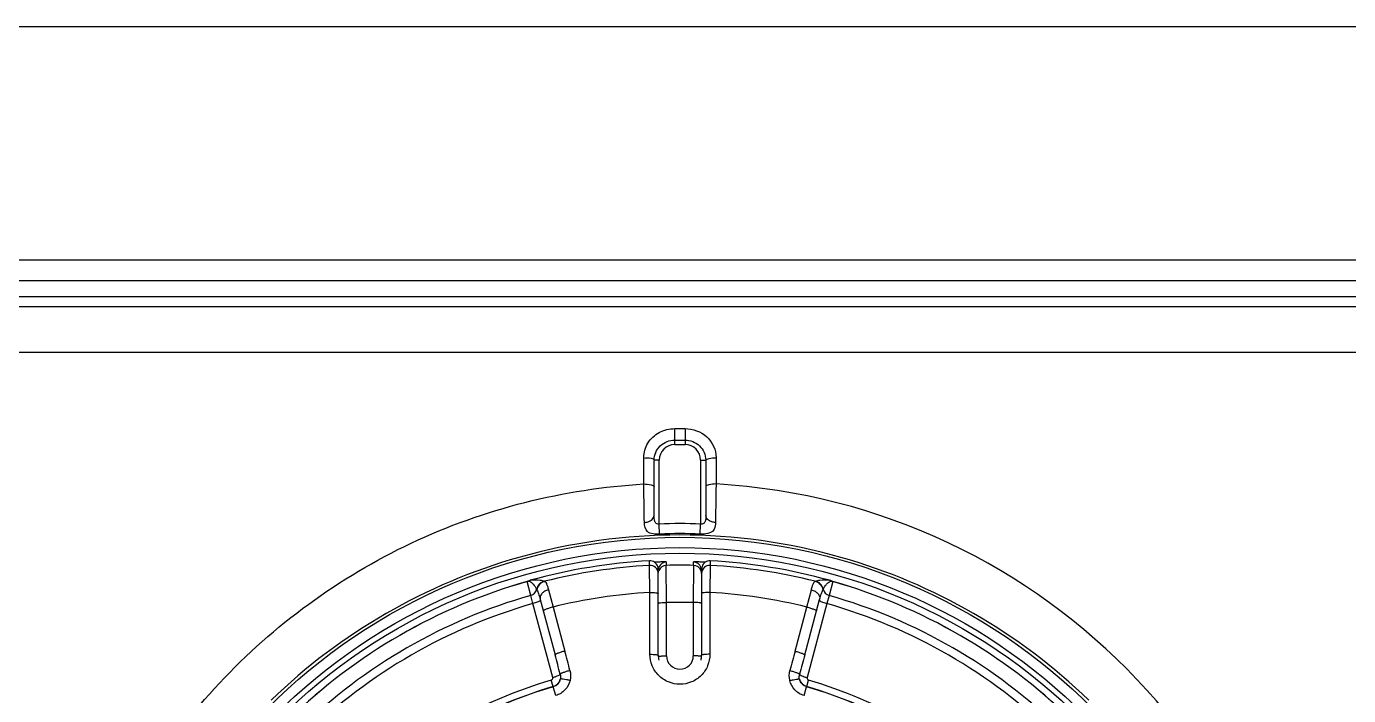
# Model space of a CAD drawing. Header units: millimetres. Extents: x -1686 to 4120, y -1850 to 2563.
# Drawn here: x 523.7 to 587.8, y -69.3 to -36.9 of the extents above; entities that cross this region are included whole.
import ezdxf

# ---------------------------------------------------------------- set-up
doc = ezdxf.new("R2010")
doc.units = ezdxf.units.MM
doc.header["$LTSCALE"] = 65.395
doc.layers.get('0').update_dxf_attribs({"linetype": 'CONTINUOUS'})
doc.layers.add('GEOM', color=7, linetype='CONTINUOUS')

msp = doc.modelspace()

# ---------------------------------------------------------------- linework, layer by layer
at = {"linetype": 'Continuous'}
msp.add_line((48.279, -36.869), (805.279, -36.869), dxfattribs=at)
at = {"layer": 'GEOM', "linetype": 'Continuous'}
for p, q in [((39.779, -48.169), (810.979, -48.169)), ((39.779, -49.169), (810.979, -49.169)), ((852.915, -50.441), (-2.156, -50.441)), ((810.979, -49.969), (39.779, -49.969)), ((729.379, -52.664), (121.379, -52.664)), ((555.129, -56.345), (555.629, -56.345)), ((555.129, -57.119), (555.129, -56.345)), ((555.629, -56.345), (555.629, -57.119)), ((555.129, -56.904), (555.629, -56.904)), ((555.129, -57.119), (555.629, -57.119)), ((553.629, -59.027), (553.629, -57.74)), ((554.379, -57.869), (554.129, -57.869)), ((554.129, -60.554), (554.129, -57.901)), ((554.379, -60.965), (554.379, -57.869)), ((556.379, -57.869), (556.629, -57.869)), ((556.379, -57.869), (556.379, -60.965)), ((556.629, -57.901), (556.629, -60.554)), ((557.129, -57.74), (557.129, -59.027)), ((553.631, -59.162), (553.629, -59.027)), ((553.636, -59.467), (553.631, -59.162)), ((557.116, -59.905), (557.107, -60.558)), ((557.107, -60.558), (557.103, -60.889)), ((554.397, -61.449), (554.379, -60.965)), ((556.361, -61.449), (556.379, -60.965)), ((553.908, -62.804), (553.908, -62.747)), ((556.851, -62.747), (556.851, -62.747)), ((556.851, -62.747), (556.851, -62.891)), ((553.908, -62.97), (553.908, -62.804)), ((553.927, -64.278), (553.908, -62.97)), ((554.329, -67.319), (554.329, -63.146)), ((554.72, -62.803), (554.72, -62.966)), ((554.729, -64.767), (554.72, -62.966)), ((556.039, -62.966), (556.029, -64.767)), ((556.039, -62.966), (556.039, -62.803)), ((556.429, -63.146), (556.429, -67.319)), ((556.851, -62.97), (556.832, -64.278)), ((556.851, -62.891), (556.851, -62.97)), ((547.973, -63.753), (547.973, -63.752)), ((548.154, -64.426), (547.973, -63.753)), ((548.041, -63.727), (548.041, -63.726)), ((562.785, -63.753), (562.605, -64.426)), ((562.718, -63.726), (562.629, -63.692)), ((562.718, -63.727), (562.718, -63.726)), ((562.785, -63.753), (562.786, -63.752)), ((548.255, -64.821), (548.154, -64.426)), ((548.613, -64.617), (549.333, -67.303)), ((549.012, -64.148), (549.231, -64.985)), ((553.927, -67.275), (553.927, -64.278)), ((556.832, -64.278), (556.832, -67.275)), ((561.426, -67.303), (562.146, -64.617)), ((561.528, -64.985), (561.747, -64.148)), ((562.605, -64.426), (562.504, -64.821)), ((549.215, -68.405), (548.255, -64.821)), ((549.231, -64.985), (549.803, -67.12)), ((554.729, -67.349), (554.729, -64.767)), ((556.029, -64.767), (556.029, -67.349)), ((560.956, -67.12), (561.528, -64.985)), ((562.504, -64.821), (561.544, -68.405)), ((549.239, -68.841), (549.147, -68.528)), ((561.52, -68.841), (561.611, -68.528)), ((549.24, -68.846), (549.239, -68.841)), ((549.365, -69.272), (549.24, -68.846)), ((561.394, -69.272), (561.519, -68.846)), ((561.52, -68.841), (561.519, -68.846))]:
    msp.add_line(p, q, dxfattribs=at)
for points in [[(548.041, -63.726), (548.016, -63.737), (547.973, -63.752)], [(548.129, -63.692), (548.117, -63.696), (548.041, -63.726)], [(562.786, -63.752), (562.743, -63.737), (562.718, -63.726)]]:
    msp.add_lwpolyline(points, dxfattribs=at)
for radius in [28.259, 27.759, 27.493]:
    msp.add_circle((555.379, -89.869), radius, dxfattribs=at)
for centre, radius, start, end in [((555.129, -57.869), 0.75, 90, 180), ((555.629, -57.869), 0.75, 0, 90), ((98.755, -66.406), 454.934, 0.6949, 0.87395), ((555.379, -89.494), 30.517, 0.26786, 86.7124), ((555.378, -87.951), 27.005, 87.87584, 92.12024), ((555.378, -87.37), 25.939, 87.82818, 92.16779), ((555.379, -90.008), 28.514, 74.12196, 105.87857), ((555.38, -90.013), 28.519, 105.87756, 133.98437), ((555.379, -89.869), 27.162, 93.10585, 105.48058), ((553.929, -63.15), 0.403, 74.55904, 93.03278), ((553.929, -63.148), 0.402, 56.39464, 74.44752), ((556.83, -63.148), 0.402, 105.55256, 123.60531), ((556.83, -63.15), 0.403, 86.96722, 105.44104), ((555.379, -89.869), 27.162, 74.51942, 86.89415), ((555.379, -90.013), 28.519, 46.01617, 74.12298), ((555.379, -89.869), 26.94, 93.13191, 104.08937), ((553.929, -63.369), 0.4, 0.00571, 93.1362), ((553.926, -63.147), 0.403, 0.07214, 18.55233), ((554.728, -63.203), 0.398, 172.0413, 179.97346), ((554.733, -63.203), 0.403, 157.93282, 172.06072), ((554.729, -63.202), 0.4, 91.39954, 157.83989), ((554.729, -63.366), 0.4, 91.40829, 157.84187), ((555.379, -89.834), 26.876, 88.59323, 91.40677), ((556.029, -63.202), 0.4, 22.16011, 88.60043), ((556.029, -63.366), 0.4, 22.16208, 88.59204), ((556.026, -63.203), 0.403, 7.93928, 22.06718), ((556.031, -63.203), 0.398, 0.02654, 7.9587), ((556.829, -63.369), 0.4, 86.86363, 179.99031), ((556.832, -63.147), 0.403, 161.44775, 179.92786), ((555.379, -89.869), 26.94, 75.91063, 86.86809), ((555.379, -89.869), 27.147, 105.83205, 134.16795), ((555.379, -89.869), 27.146, 105.83205, 134.16795), ((547.865, -63.369), 0.399, 285.84607, 296.29478), ((548.261, -64.161), 0.487, 108.55672, 116.84319), ((548.012, -63.931), 0.206, 80.45197, 81.95049), ((548.261, -64.161), 0.486, 105.67163, 108.55375), ((548.926, -64.226), 0.5, 104.15013, 168.19029), ((561.833, -64.226), 0.5, 11.81989, 75.85183), ((562.498, -64.161), 0.487, 63.15663, 74.32656), ((562.747, -63.936), 0.211, 99.08219, 101.21802), ((562.746, -63.93), 0.205, 98.04769, 99.07666), ((562.894, -63.369), 0.399, 243.70444, 254.15472), ((555.379, -89.869), 27.146, 45.83205, 74.16795), ((555.379, -89.869), 27.147, 45.83205, 74.16795), ((555.379, -89.869), 26.45, 105.85363, 134.14637), ((548.045, -64.041), 0.4, 285.82059, 348.07365), ((555.379, -89.869), 25.632, 93.24851, 103.87987), ((555.379, -89.869), 25.632, 76.12013, 86.75149), ((562.714, -64.041), 0.4, 191.92193, 254.17887), ((555.379, -89.869), 26.45, 45.85363, 74.14637), ((555.379, -89.869), 26.042, 105.87764, 134.12236), ((555.379, -89.635), 24.877, 88.50271, 91.49729), ((555.379, -89.869), 26.042, 45.87764, 74.12236), ((387.482, -110.622), 168.049, 14.67055, 15.00269), ((723.272, -110.62), 168.043, 164.99731, 165.32945), ((188.809, -163.906), 373.242, 14.85168, 15.00012), ((555.379, -67.319), 1.05, 180, 193.29662), ((555.379, -67.349), 0.65, 180.00103, 359.99897), ((555.379, -67.319), 1.05, 346.72147, 360), ((921.959, -163.908), 373.251, 164.99988, 165.14832), ((555.379, -89.869), 22.233, 106.27873, 133.72127), ((549.099, -68.361), 0.5, 286.287, 346.54338), ((561.66, -68.361), 0.5, 193.45664, 253.713), ((555.379, -89.869), 22.233, 46.27873, 73.72127), ((555.379, -89.869), 21.906, 106.27873, 133.72127), ((555.379, -89.869), 21.901, 106.27901, 133.72099), ((555.379, -89.869), 21.901, 46.27901, 73.72099), ((555.379, -89.869), 21.906, 46.27873, 73.72127)]:
    msp.add_arc(centre, radius, start, end, dxfattribs=at)
for points, knots in [([(553.826, -57.05), (553.958, -56.834), (554.353, -56.468), (554.872, -56.345), (555.129, -56.345)], [0, 0, 0, 0, 0.496253, 1, 1, 1, 1]), ([(555.629, -56.345), (556.004, -56.345), (556.773, -56.613), (557.137, -57.376), (557.129, -57.74)], [0, 0, 0, 0, 0.506709, 1, 1, 1, 1]), ([(554.129, -57.869), (554.13, -57.62), (554.354, -57.1), (554.878, -56.904), (555.129, -56.904)], [0, 0, 0, 0, 0.497911, 1, 1, 1, 1]), ([(555.629, -56.904), (555.881, -56.904), (556.402, -57.1), (556.633, -57.62), (556.629, -57.869)], [0, 0, 0, 0, 0.501973, 1, 1, 1, 1]), ([(553.629, -57.771), (553.745, -57.751), (553.893, -57.748), (554.127, -57.811), (554.129, -57.869)], [0, 0, 0, 0, 0.66617, 1, 1, 1, 1]), ([(557.129, -57.771), (557.011, -57.771), (556.87, -57.784), (556.629, -57.843), (556.629, -57.901)], [0, 0, 0, 0, 0.673177, 1, 1, 1, 1]), ([(524.863, -89.352), (524.881, -85.593), (526.341, -77.979), (532.57, -68.141), (542.071, -61.197), (549.762, -59.25), (553.629, -59.027)], [0, 0, 0, 0, 0.24633, 0.494678, 0.746098, 1, 1, 1, 1]), ([(553.629, -59.027), (553.748, -59.027), (553.889, -59.039), (554.129, -59.099), (554.129, -59.157)], [0, 0, 0, 0, 0.673182, 1, 1, 1, 1]), ([(557.129, -59.027), (557.011, -59.027), (556.87, -59.039), (556.629, -59.099), (556.629, -59.157)], [0, 0, 0, 0, 0.673186, 1, 1, 1, 1]), ([(553.656, -60.889), (553.717, -60.887), (553.912, -60.863), (554.129, -60.694), (554.129, -60.554)], [0, 0, 0, 0, 0.305738, 1, 1, 1, 1]), ([(554.379, -60.965), (554.331, -60.971), (554.226, -60.966), (554.123, -60.789), (554.129, -60.649), (554.129, -60.554)], [0, 0, 0, 0, 0.26031, 0.492922, 1, 1, 1, 1]), ([(556.629, -60.554), (556.629, -60.649), (556.639, -60.791), (556.531, -60.965), (556.428, -60.971), (556.379, -60.965)], [0, 0, 0, 0, 0.50969, 0.74077, 1, 1, 1, 1]), ([(557.103, -60.889), (557.042, -60.887), (556.847, -60.863), (556.629, -60.695), (556.629, -60.554)], [0, 0, 0, 0, 0.305738, 1, 1, 1, 1]), ([(554.397, -61.449), (554.196, -61.457), (553.75, -61.465), (553.657, -61.044), (553.656, -60.889)], [0, 0, 0, 0, 0.565361, 1, 1, 1, 1]), ([(556.83, -61.399), (556.799, -61.411), (556.646, -61.452), (556.486, -61.454), (556.361, -61.449)], [0, 0, 0, 0, 0.211385, 1, 1, 1, 1]), ([(557.103, -60.889), (557.102, -60.997), (557.092, -61.213), (556.92, -61.366), (556.83, -61.399)], [0, 0, 0, 0, 0.527529, 1, 1, 1, 1]), ([(554.72, -62.803), (554.72, -62.801), (554.712, -62.803), (554.705, -62.801), (554.688, -62.801), (554.657, -62.8), (554.606, -62.801), (554.534, -62.802), (554.45, -62.804), (554.321, -62.807), (554.22, -62.811), (554.151, -62.814)], [0, 0, 0, 0, 0.006283, 0.024196, 0.052757, 0.090827, 0.191402, 0.318973, 0.468117, 0.634195, 1, 1, 1, 1]), ([(556.608, -62.814), (556.539, -62.811), (556.438, -62.807), (556.309, -62.804), (556.225, -62.802), (556.153, -62.801), (556.102, -62.8), (556.071, -62.801), (556.054, -62.801), (556.046, -62.803), (556.039, -62.801), (556.039, -62.803)], [0, 0, 0, 0, 0.365804, 0.531881, 0.681025, 0.808596, 0.909171, 0.947242, 0.975803, 0.993717, 1, 1, 1, 1]), ([(548.047, -63.728), (548.053, -63.729), (548.075, -63.734), (548.097, -63.742), (548.112, -63.749)], [0, 0, 0, 0, 0.294108, 1, 1, 1, 1]), ([(548.13, -63.692), (548.285, -63.664), (548.517, -63.648), (548.741, -63.709), (548.803, -63.741)], [0, 0, 0, 0, 0.693021, 1, 1, 1, 1]), ([(548.195, -63.802), (548.223, -63.825), (548.318, -63.92), (548.391, -64.036), (548.436, -64.123)], [0, 0, 0, 0, 0.268677, 1, 1, 1, 1]), ([(548.821, -63.74), (548.727, -63.764), (548.55, -63.872), (548.466, -64.062), (548.454, -64.159)], [0, 0, 0, 0, 0.498106, 1, 1, 1, 1]), ([(548.803, -63.741), (548.804, -63.741), (548.81, -63.741), (548.816, -63.741), (548.821, -63.74)], [0, 0, 0, 0, 0.116284, 1, 1, 1, 1]), ([(548.821, -63.74), (548.837, -63.739), (548.875, -63.776), (548.917, -63.854), (548.967, -63.985), (548.996, -64.088), (549.012, -64.148)], [0, 0, 0, 0, 0.099683, 0.297656, 0.599981, 1, 1, 1, 1]), ([(561.747, -64.148), (561.762, -64.088), (561.791, -63.985), (561.842, -63.854), (561.884, -63.776), (561.922, -63.739), (561.937, -63.74)], [0, 0, 0, 0, 0.400011, 0.702339, 0.900289, 1, 1, 1, 1]), ([(561.937, -63.74), (561.94, -63.74), (561.946, -63.741), (561.952, -63.743), (561.955, -63.741)], [0, 0, 0, 0, 0.372708, 1, 1, 1, 1]), ([(561.937, -63.74), (562.031, -63.764), (562.209, -63.872), (562.293, -64.062), (562.305, -64.159)], [0, 0, 0, 0, 0.498105, 1, 1, 1, 1]), ([(561.955, -63.741), (562.018, -63.709), (562.241, -63.648), (562.474, -63.664), (562.629, -63.692)], [0, 0, 0, 0, 0.30698, 1, 1, 1, 1]), ([(562.323, -64.123), (562.361, -64.049), (562.43, -63.937), (562.557, -63.799), (562.649, -63.74), (562.706, -63.729)], [0, 0, 0, 0, 0.448045, 0.691092, 1, 1, 1, 1]), ([(548.599, -64.682), (548.583, -64.695), (548.539, -64.72), (548.425, -64.771), (548.326, -64.802), (548.255, -64.821)], [0, 0, 0, 0, 0.16872, 0.404333, 1, 1, 1, 1]), ([(548.436, -64.123), (548.437, -64.125), (548.442, -64.137), (548.448, -64.149), (548.454, -64.159)], [0, 0, 0, 0, 0.119525, 1, 1, 1, 1]), ([(548.454, -64.159), (548.481, -64.213), (548.539, -64.365), (548.587, -64.519), (548.613, -64.617)], [0, 0, 0, 0, 0.375633, 1, 1, 1, 1]), ([(548.621, -64.647), (548.622, -64.65), (548.621, -64.665), (548.608, -64.675), (548.599, -64.682)], [0, 0, 0, 0, 0.173058, 1, 1, 1, 1]), ([(549.012, -64.148), (548.949, -64.164), (548.831, -64.212), (548.69, -64.325), (548.605, -64.466), (548.601, -64.572), (548.613, -64.617)], [0, 0, 0, 0, 0.28904, 0.557234, 0.792097, 1, 1, 1, 1]), ([(553.927, -64.278), (553.978, -64.278), (554.073, -64.28), (554.185, -64.287), (554.257, -64.296), (554.295, -64.304), (554.317, -64.31), (554.329, -64.318), (554.329, -64.322)], [0, 0, 0, 0, 0.375837, 0.695728, 0.819131, 0.91209, 0.97165, 1, 1, 1, 1]), ([(556.832, -64.278), (556.781, -64.278), (556.686, -64.28), (556.574, -64.287), (556.502, -64.296), (556.464, -64.304), (556.442, -64.31), (556.429, -64.318), (556.429, -64.322)], [0, 0, 0, 0, 0.375852, 0.695748, 0.81915, 0.912104, 0.971656, 1, 1, 1, 1]), ([(561.747, -64.148), (561.81, -64.164), (561.928, -64.212), (562.069, -64.325), (562.154, -64.466), (562.158, -64.572), (562.146, -64.617)], [0, 0, 0, 0, 0.28904, 0.557235, 0.792098, 1, 1, 1, 1]), ([(562.138, -64.647), (562.137, -64.65), (562.138, -64.665), (562.151, -64.675), (562.16, -64.682)], [0, 0, 0, 0, 0.173059, 1, 1, 1, 1]), ([(562.146, -64.617), (562.172, -64.519), (562.22, -64.365), (562.278, -64.213), (562.305, -64.159)], [0, 0, 0, 0, 0.62438, 1, 1, 1, 1]), ([(562.16, -64.682), (562.176, -64.695), (562.22, -64.72), (562.334, -64.771), (562.433, -64.802), (562.504, -64.821)], [0, 0, 0, 0, 0.168719, 0.404331, 1, 1, 1, 1]), ([(562.305, -64.159), (562.307, -64.155), (562.313, -64.143), (562.319, -64.131), (562.323, -64.123)], [0, 0, 0, 0, 0.375999, 1, 1, 1, 1]), ([(549.231, -64.985), (549.169, -65.002), (549.055, -65.035), (548.923, -65.08), (548.839, -65.114), (548.796, -65.135), (548.772, -65.15), (548.76, -65.164), (548.761, -65.168)], [0, 0, 0, 0, 0.376116, 0.695926, 0.819239, 0.912115, 0.971628, 1, 1, 1, 1]), ([(554.329, -64.807), (554.329, -64.803), (554.342, -64.796), (554.364, -64.79), (554.401, -64.783), (554.473, -64.775), (554.584, -64.769), (554.678, -64.767), (554.729, -64.767)], [0, 0, 0, 0, 0.026939, 0.08594, 0.178688, 0.30211, 0.622653, 1, 1, 1, 1]), ([(556.429, -64.807), (556.429, -64.803), (556.417, -64.796), (556.395, -64.79), (556.358, -64.783), (556.286, -64.775), (556.175, -64.769), (556.08, -64.767), (556.029, -64.767)], [0, 0, 0, 0, 0.026939, 0.08594, 0.178688, 0.302111, 0.622653, 1, 1, 1, 1]), ([(561.528, -64.985), (561.59, -65.002), (561.703, -65.035), (561.836, -65.08), (561.92, -65.114), (561.962, -65.135), (561.987, -65.15), (561.999, -65.164), (561.998, -65.168)], [0, 0, 0, 0, 0.376105, 0.695911, 0.819225, 0.912105, 0.971623, 1, 1, 1, 1]), ([(549.803, -67.12), (549.741, -67.136), (549.627, -67.169), (549.495, -67.214), (549.411, -67.248), (549.368, -67.27), (549.344, -67.284), (549.332, -67.298), (549.333, -67.303)], [0, 0, 0, 0, 0.376103, 0.695917, 0.819234, 0.912114, 0.971629, 1, 1, 1, 1]), ([(560.956, -67.12), (561.018, -67.136), (561.132, -67.169), (561.264, -67.214), (561.348, -67.248), (561.391, -67.27), (561.415, -67.284), (561.427, -67.298), (561.426, -67.303)], [0, 0, 0, 0, 0.376103, 0.695917, 0.819234, 0.912114, 0.971629, 1, 1, 1, 1]), ([(553.927, -67.275), (553.978, -67.275), (554.073, -67.277), (554.185, -67.284), (554.257, -67.293), (554.295, -67.301), (554.317, -67.307), (554.329, -67.315), (554.329, -67.319)], [0, 0, 0, 0, 0.3758, 0.695715, 0.819135, 0.912105, 0.971664, 1, 1, 1, 1]), ([(555.379, -68.725), (555.19, -68.725), (554.808, -68.649), (554.325, -68.326), (554.002, -67.844), (553.927, -67.463), (553.927, -67.275)], [0, 0, 0, 0, 0.250713, 0.500971, 0.750646, 1, 1, 1, 1]), ([(554.331, -67.385), (554.333, -67.384), (554.341, -67.378), (554.351, -67.376), (554.36, -67.374)], [0, 0, 0, 0, 0.159673, 1, 1, 1, 1]), ([(554.36, -67.374), (554.365, -67.373), (554.394, -67.367), (554.423, -67.363), (554.447, -67.361)], [0, 0, 0, 0, 0.195752, 1, 1, 1, 1]), ([(554.447, -67.361), (554.467, -67.359), (554.561, -67.352), (554.655, -67.349), (554.729, -67.349)], [0, 0, 0, 0, 0.214691, 1, 1, 1, 1]), ([(556.832, -67.275), (556.832, -67.463), (556.757, -67.844), (556.434, -68.326), (555.951, -68.649), (555.569, -68.725), (555.379, -68.725)], [0, 0, 0, 0, 0.249353, 0.499026, 0.749284, 1, 1, 1, 1]), ([(556.312, -67.361), (556.292, -67.359), (556.198, -67.352), (556.104, -67.349), (556.029, -67.349)], [0, 0, 0, 0, 0.214693, 1, 1, 1, 1]), ([(556.399, -67.374), (556.393, -67.373), (556.365, -67.367), (556.336, -67.363), (556.312, -67.361)], [0, 0, 0, 0, 0.195753, 1, 1, 1, 1]), ([(556.427, -67.385), (556.426, -67.384), (556.418, -67.378), (556.407, -67.376), (556.399, -67.374)], [0, 0, 0, 0, 0.159617, 1, 1, 1, 1]), ([(556.832, -67.275), (556.781, -67.275), (556.686, -67.277), (556.574, -67.284), (556.502, -67.293), (556.464, -67.301), (556.442, -67.307), (556.429, -67.315), (556.429, -67.319)], [0, 0, 0, 0, 0.37579, 0.695707, 0.81913, 0.912103, 0.971665, 1, 1, 1, 1]), ([(549.147, -68.528), (549.172, -68.521), (549.216, -68.485), (549.222, -68.429), (549.215, -68.405)], [0, 0, 0, 0, 0.502184, 1, 1, 1, 1]), ([(549.582, -68.237), (549.581, -68.243), (549.571, -68.257), (549.535, -68.285), (549.461, -68.323), (549.349, -68.366), (549.262, -68.392), (549.215, -68.405)], [0, 0, 0, 0, 0.044984, 0.115733, 0.337115, 0.644949, 1, 1, 1, 1]), ([(549.585, -68.478), (549.565, -68.562), (549.481, -68.725), (549.324, -68.821), (549.24, -68.846)], [0, 0, 0, 0, 0.495921, 1, 1, 1, 1]), ([(550.052, -68.061), (549.993, -68.077), (549.884, -68.108), (549.756, -68.15), (549.673, -68.183), (549.628, -68.203), (549.599, -68.22), (549.584, -68.231), (549.582, -68.237)], [0, 0, 0, 0, 0.361257, 0.673602, 0.797796, 0.895144, 0.962629, 1, 1, 1, 1]), ([(550.058, -68.54), (549.999, -68.527), (549.891, -68.504), (549.762, -68.482), (549.677, -68.472), (549.632, -68.469), (549.604, -68.47), (549.587, -68.474), (549.585, -68.478)], [0, 0, 0, 0, 0.374731, 0.691497, 0.814316, 0.907968, 0.969619, 1, 1, 1, 1]), ([(560.701, -68.54), (560.76, -68.527), (560.868, -68.504), (560.997, -68.482), (561.081, -68.472), (561.127, -68.469), (561.155, -68.47), (561.172, -68.473), (561.174, -68.478)], [0, 0, 0, 0, 0.374737, 0.691502, 0.814319, 0.907969, 0.969618, 1, 1, 1, 1]), ([(560.707, -68.061), (560.766, -68.077), (560.875, -68.108), (561.003, -68.15), (561.086, -68.183), (561.131, -68.203), (561.16, -68.22), (561.175, -68.231), (561.177, -68.237)], [0, 0, 0, 0, 0.361263, 0.67361, 0.797803, 0.89515, 0.962633, 1, 1, 1, 1]), ([(561.519, -68.846), (561.434, -68.821), (561.278, -68.725), (561.193, -68.562), (561.174, -68.478)], [0, 0, 0, 0, 0.504081, 1, 1, 1, 1]), ([(561.177, -68.237), (561.178, -68.243), (561.188, -68.257), (561.223, -68.285), (561.298, -68.323), (561.41, -68.366), (561.497, -68.392), (561.544, -68.405)], [0, 0, 0, 0, 0.044982, 0.115729, 0.337107, 0.644942, 1, 1, 1, 1]), ([(561.544, -68.405), (561.537, -68.429), (561.543, -68.485), (561.587, -68.521), (561.611, -68.528)], [0, 0, 0, 0, 0.497816, 1, 1, 1, 1]), ([(550.058, -68.54), (550.017, -68.709), (549.845, -69.033), (549.532, -69.223), (549.365, -69.272)], [0, 0, 0, 0, 0.49938, 1, 1, 1, 1]), ([(561.394, -69.272), (561.227, -69.223), (560.914, -69.033), (560.741, -68.709), (560.701, -68.54)], [0, 0, 0, 0, 0.50062, 1, 1, 1, 1])]:
    msp.add_open_spline(points, degree=3, knots=knots, dxfattribs=at)
for points in [[(553.629, -57.74), (553.63, -57.501), (553.701, -57.255), (553.826, -57.05)], [(557.129, -59.027), (557.125, -59.32), (557.121, -59.612), (557.116, -59.905)], [(554.308, -63.019), (554.281, -62.937), (554.223, -62.861), (554.151, -62.813)], [(554.329, -63.365), (554.329, -63.314), (554.34, -63.262), (554.359, -63.215)], [(556.429, -63.365), (556.429, -63.314), (556.419, -63.262), (556.4, -63.215)], [(556.608, -62.813), (556.536, -62.861), (556.478, -62.937), (556.45, -63.019)], [(548.112, -63.749), (548.123, -63.754), (548.134, -63.76), (548.145, -63.767)], [(548.145, -63.767), (548.162, -63.777), (548.179, -63.789), (548.195, -63.802)], [(549.582, -68.237), (549.602, -68.315), (549.603, -68.4), (549.585, -68.478)], [(550.052, -68.061), (550.092, -68.216), (550.094, -68.385), (550.058, -68.54)], [(560.701, -68.54), (560.664, -68.385), (560.666, -68.216), (560.707, -68.061)], [(561.174, -68.478), (561.156, -68.4), (561.157, -68.315), (561.177, -68.237)]]:
    msp.add_open_spline(points, degree=3, dxfattribs=at)

doc.saveas('drawing.dxf')
